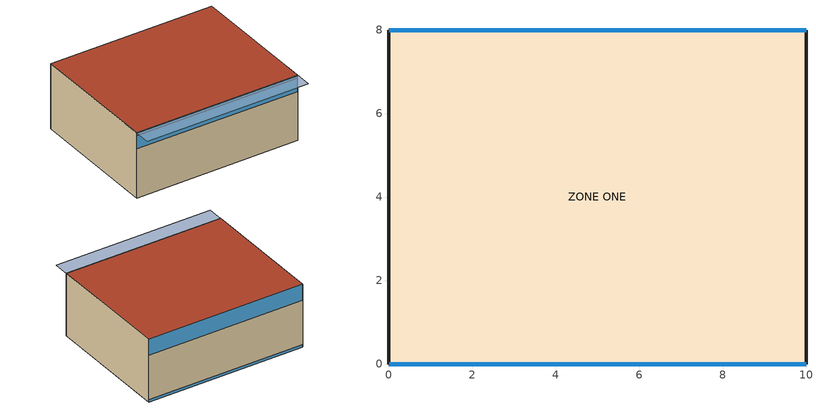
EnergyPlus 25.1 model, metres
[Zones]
ZONE ONE
 floor ground (Floor1): 0,0 0,8 10,8 10,0 z0
 wall outside (Wall1): 0,0 10,0 10,8 0,8 0,0 z0:4
 window (Dbl Clr 6mm/13mm Air): 0.02,0 9.98,0 z3:3.8; 0.02,0 10,0 z3.81:4; 10,8 0.02,8 z3:4; 10,8 0.02,8 z0:0.15
 roof outside (Ceiling1): 0,8 0,0 10,0 10,8 z4
shading: 0,1 0,-1 10,-1 10,1 z4
[Building]
NONE: North Axis {deg}=0; Terrain=Suburbs; Loads Convergence Tolerance Value {W}=0.04; Temperature Convergence Tolerance Value {deltaC}=0.004; Solar Distribution=FullInteriorAndExterior; Maximum Number of Warmup Days=25; Minimum Number of Warmup Days=6
[Site:Location]
SAN_FRANCISCO_CA_USA_WMO_724940: Latitude {deg}=37.62; Longitude {deg}=-122.37; Time Zone {hr}=-8; Elevation {m}=5
[SizingPeriod:DesignDay] Day of Month=21; Humidity Condition Type=Wetbulb; Barometric Pressure {Pa}=101265; Rain Indicator=No; Snow Indicator=No; Daylight Saving Time Indicator=No; Solar Model Indicator=ASHRAEClearSky
Name | Month | Day Type | Maximum Dry-Bulb Temperature {C} | Daily Dry-Bulb Temperature Range {deltaC} | Wetbulb or DewPoint at Maximum Dry-Bulb {C} | Wind Speed {m/s} | Wind Direction {deg} | Sky Clearness
SAN_FRANCISCO Ann Htg 99% Condns DB | 1 | WinterDesignDay | 4.4 | 0 | 4.4 | 2.4 | 140 | 0
SAN_FRANCISCO Ann Clg 1% Condns DB=>MWB | 9 | SummerDesignDay | 25.6 | 9 | 16.6 | 5.8 | 310 | 1
[Site:GroundTemperature:BuildingSurface]
20, 20, 20, 20, 20, 20, 20, 20, 20, 20, 20, 20
[Material] Specific Heat {J/kg-K}=836.8; Thermal Absorptance=0.9
Name | Roughness | Thickness {m} | Conductivity {W/m-K} | Density {kg/m3} | Solar Absorptance | Visible Absorptance
B5 - 1 IN DENSE INSULATION | VeryRough | 0.0253898 | 0.025 | 91.30524 | 0.5 | 0.5
C12 - 2 IN HW CONCRETE | MediumRough | 0.0250902 | 1.729577 | 2242.585 | 0.65 | 0.65
[WindowMaterial:Glazing]
CLEAR 6MM: Optical Data Type=SpectralAverage; Thickness {m}=0.006; Solar Transmittance at Normal Incidence=0.775; Front Side Solar Reflectance at Normal Incidence=0.071; Back Side Solar Reflectance at Normal Incidence=0.071; Visible Transmittance at Normal Incidence=0.881; Front Side Visible Reflectance at Normal Incidence=0.08; Back Side Visible Reflectance at Normal Incidence=0.08; Infrared Transmittance at Normal Incidence=0; Front Side Infrared Hemispherical Emissivity=0.84; Back Side Infrared Hemispherical Emissivity=0.84; Conductivity {W/m-K}=0.9
[WindowMaterial:Gas]
AIR 13MM: Gas Type=Air; Thickness {m}=0.0127
[Construction]
Dbl Clr 6mm/13mm Air: CLEAR 6MM, AIR 13MM, CLEAR 6MM
Wall1: C12 - 2 IN HW CONCRETE, C12 - 2 IN HW CONCRETE, B5 - 1 IN DENSE INSULATION, B5 - 1 IN DENSE INSULATION
Floor1; Ceiling1: B5 - 1 IN DENSE INSULATION, B5 - 1 IN DENSE INSULATION, B5 - 1 IN DENSE INSULATION, C12 - 2 IN HW CONCRETE, C12 - 2 IN HW CONCRETE, C12 - 2 IN HW CONCRETE
[Zone]
ZONE ONE: Type=1; Multiplier=1; Ceiling Height {m}=autocalculate; Volume {m3}=autocalculate
[RoomAirModelType]
MOD1: Zone=ZONE ONE; Room-Air Modeling Type=ThreeNodeDisplacementVentilation; Air Temperature Coupling Strategy=DIRECT
[RoomAirSettings:ThreeNodeDisplacementVentilation]
ZONE ONE: Gain Distribution Schedule=Constant - .3; Number of Plumes per Occupant=1; Thermostat Height {m}=1.1; Comfort Height {m}=1.1; Temperature Difference Threshold for Reporting {deltaC}=0.3
[People]
ZONE ONE People 1: Zone or ZoneList or Space or SpaceList=ZONE ONE; Number of People Schedule=WorkHours ScheduleG; Number of People Calculation Method=people; Number of People=10; Fraction Radiant=0.5; Activity Level Schedule=Live Gang; Carbon Dioxide Generation Rate {m3/s-W}=3.82E-8; Mean Radiant Temperature Calculation Type=EnclosureAveraged; Work Efficiency Schedule=Work Eff Sch; Clothing Insulation Calculation Method=ClothingInsulationSchedule; Clothing Insulation Schedule=Clothing Sch; Air Velocity Schedule=Air Velo Sch; Thermal Comfort Model 1 Type=AdaptiveASH55; Thermal Comfort Model 2 Type=AdaptiveCEN15251
[ElectricEquipment]
ZONE ONE ElecEq 1: Zone or ZoneList or Space or SpaceList=ZONE ONE; Schedule=WorkHours ScheduleG; Design Level Calculation Method=EquipmentLevel; Design Level {W}=2200; Fraction Latent=0; Fraction Radiant=0.5; Fraction Lost=0
[Schedule:Compact]
Constant - .3: Through: 12/31, For: AllDays, Until: 24:00, .2
WorkHours ScheduleG: Through: 12/31, For: AllDays, Until: 7:00, 0, Until: 8:00, 0.25, Until: 9:00, 0.75, Until: 19:00, 1, Until: 20:00, 0.75, Until: 24:00, 0
Live Gang: Through: 12/31, For: AllDays, Interpolate: No, Until: 24:00, 120
Work Eff Sch: Through: 12/31, For: AllDays, Until: 24:00, 0
Clothing Sch: Through: 12/31, For: AllDays, Until: 24:00, 1
Air Velo Sch: Through: 12/31, For: AllDays, Until: 24:00, 0.137
[AirflowNetwork:SimulationControl]
VENT: AirflowNetwork Control=MultizoneWithoutDistribution; Wind Pressure Coefficient Type=INPUT; Height Selection for Local Wind Pressure Calculation=ExternalNode; Building Type=LOWRISE; Maximum Number of Iterations=500; Initialization Type=ZeroNodePressures; Relative Airflow Convergence Tolerance=1.0E-05; Absolute Airflow Convergence Tolerance {kg/s}=1.0E-06; Convergence Acceleration Limit=-0.5; Azimuth Angle of Long Axis of Building {deg}=90; Ratio of Building Width Along Short Axis to Width Along Long Axis=0.833
[AirflowNetwork:MultiZone:Zone]
ZONE ONE: Ventilation Control Mode=ASHRAE55Adaptive; Ventilation Control Zone Temperature Setpoint Schedule=ALWAYSON; Minimum Venting Open Factor=1; Indoor and Outdoor Temperature Difference Lower Limit For Maximum Venting Open Factor {deltaC}=0; Indoor and Outdoor Temperature Difference Upper Limit for Minimum Venting Open Factor {deltaC}=100; Indoor and Outdoor Enthalpy Difference Lower Limit For Maximum Venting Open Factor {deltaJ/kg}=0; Indoor and Outdoor Enthalpy Difference Upper Limit for Minimum Venting Open Factor {deltaJ/kg}=300000
[AirflowNetwork:MultiZone:Surface] Window/Door Opening Factor, or Crack Factor=1; Ventilation Control Mode=ASHRAE55Adaptive
Name | Leakage Component
win11; win31 | VW
Zn001:Wall002 | crteste
[AirflowNetwork:MultiZone:Component:DetailedOpening] Air Mass Flow Coefficient When Opening is Closed {kg/s-m}=0.001; Air Mass Flow Exponent When Opening is Closed=1; Type of Rectangular Large Vertical Opening (LVO)=NonPivoted; Extra Crack Length or Height of Pivoting Axis {m}=0; Number of Sets of Opening Factor Data=2; Opening Factor 1=0; Discharge Coefficient for Opening Factor 1=0.6; Width Factor for Opening Factor 1=1; Start Height Factor for Opening Factor 1=0; Opening Factor 2=1; Discharge Coefficient for Opening Factor 2=0.6; Start Height Factor for Opening Factor 2=0; Opening Factor 3=0; Discharge Coefficient for Opening Factor 3=0; Width Factor for Opening Factor 3=0; Height Factor for Opening Factor 3=0; Start Height Factor for Opening Factor 3=0; Opening Factor 4=0; Discharge Coefficient for Opening Factor 4=0; Width Factor for Opening Factor 4=0; Height Factor for Opening Factor 4=0; Start Height Factor for Opening Factor 4=0
Name | Height Factor for Opening Factor 1 | Width Factor for Opening Factor 2 | Height Factor for Opening Factor 2
VW | 0 | 1 | 1
VWO | 1 | 1 | 1
VWC | 0 | 0.01 | 0.01
[AirflowNetwork:MultiZone:ReferenceCrackConditions]
ReferenceCrackConditions: Reference Temperature {C}=20; Reference Barometric Pressure {Pa}=100000; Reference Humidity Ratio {kgWater/kgDryAir}=0.01
[AirflowNetwork:MultiZone:Surface:Crack]
crteste: Air Mass Flow Coefficient at Reference Conditions {kg/s}=0.001; Air Mass Flow Exponent=0.6; Reference Crack Conditions=ReferenceCrackConditions
[AirflowNetwork:MultiZone:ExternalNode] External Node Height {m}=1.524
Name | Wind Pressure Coefficient Curve
No1 | No1_WPCValue
No2 | No2_WPCValue
[AirflowNetwork:MultiZone:WindPressureCoefficientArray]
CPNAME: Wind Direction 1 {deg}=0; Wind Direction 2 {deg}=90; Wind Direction 3 {deg}=180; Wind Direction 4 {deg}=270; Wind Direction 5 {deg}=360
[AirflowNetwork:MultiZone:WindPressureCoefficientValues] AirflowNetwork:MultiZone:WindPressureCoefficientArray=CPNAME; Wind Pressure Coefficient Value 1=0; Wind Pressure Coefficient Value 2=0; Wind Pressure Coefficient Value 3=0; Wind Pressure Coefficient Value 4=0; Wind Pressure Coefficient Value 5=0
No1_WPCValue; No2_WPCValue
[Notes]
DisplacementVent_Nat_AirflowNetwork_AdaptiveComfort.idf
Basic file description:  Single zone open space building with natural displacement ventilation.
Highlights:              natural displacement ventilation
The Euler method is used to solve zone air heat and moisture balance equations
Ventilation control is based on ASHRAE Adaptive comfort model
Occupant adaptive comfort results are reported
Simulation Location/Run: USA_CA_SanFrancisco TMY2-23234, 2 design days, 1 run periodx,
Run Control executes the run period using the weather file
Location:                San Francisco, CA
Design Days:             SAN_FRANCISCO_CA_USA Annual Heating 99%, MaxDB=4.4°C
SAN_FRANCISCO_CA_USA Annual Cooling (DB=>MWB) 1%, MaxDB=25.6°C MWB=16.6°C
Run Period (Weather File): 5/1 - 9/30,  USA_CA_SanFrancisco TMY2-23234
Run Control:             weather file run control (no design days run)
Building:  The building measures 10m (along the East-West direction), 8m (along the North-South direction)
and 4m in height. One meter high clear glazing windows are used along the top of the South and
North facades (the south window is shaded). The lateral walls are composed of two layers:
5cm of concrete on the outside and 5cm insulation on the inside. Exposed thermal mass exists only
on the floor and ceiling surfaces that are composed of two layers: 7.5cm of insulation on the
outside and 7.5cm of concrete on the inside.
Floor Area:        80 m2 (860.8 ft2)
Number of Stories: 1
Internal gains description:     lighting is 0 watts/ft2, office equip is 2.6 watts/ft2. There is 1 occupant
per 86 ft2 of floor area.
Interzone Surfaces:             None
Internal Mass:                  None
Elec Equip:                     2200 W
Windows:                        2: Double pane clear, 6mm glass, 13mm air gap
Detached Shading:               None
Daylight:                       None
Natural Ventilation (AirflowNetwork):    Yes
A lower level inflow window is used on the north fa°ade (outlet on the top of the south
window, near the shading element). The inflow and outflow apertures have 1.5m2.
No wind effects were considered (Cp=0).
Compact Schedules:              Yes
HVAC:                           None (natural ventiltion only)
Zonal Equipment:                none
Central Air Handling Equipment: no
System Equipment Autosize:      no
Purchased Cooling:              None
Purchased Heating:              None
Coils:                          None
Pumps:                          None
Boilers:                        None
Chillers:                       None
Towers:                         None
Standard Reports:               None
Timestep or Hourly Variables:   Timestep
Time bins Report:               None
HTML Report:                    None
Environmental Emissions:        None
Utility Tariffs:                None
SAN_FRANCISCO_CA_USA Annual Heating 99%, MaxDB=4.4°C
